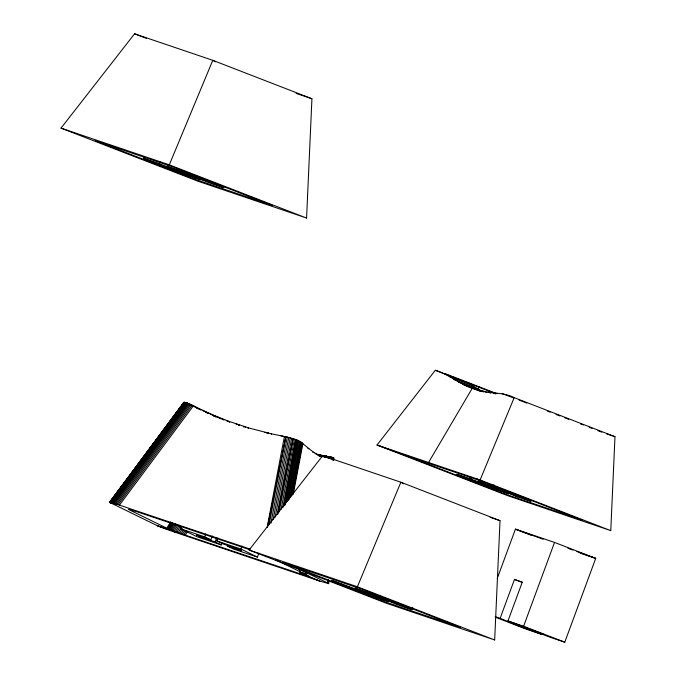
<?xml version="1.0" encoding="UTF-8"?>
<svg xmlns="http://www.w3.org/2000/svg" width="676" height="676" viewBox="0 0 676 676"><rect width="100%" height="100%" fill="white"/><g stroke="black" fill="none" stroke-linecap="round" stroke-linejoin="round"><path stroke-width="1.01" d="M295.86 567.494L327.961 583.16L328.088 580.008L327.961 583.16L328.697 583.608L319.993 581.166L165.958 529.164L157.838 525.962L109.377 502.234L118.089 504.668L250.264 549.157M332.922 460.162L333.006 458.066L333.758 457.956L333.243 457.652L316.385 454.247M328.173 583.616L328.299 580.464M333.395 458.049L333.302 460.153L333.445 458.041L324.353 456.984M328.697 583.608L328.722 580.346M318.083 454.779L333.674 457.998L333.564 460.119L333.733 457.872L324.708 456.942M327.961 583.16L328.097 580.008M333.352 460.145L333.445 458.041M610.774 530.626L614.983 436.688L514.199 397.632C503.341 392.046 490.953 393.846 479.554 390.246C463.043 387.5 450.909 374.876 435.302 370.287L377.022 445.019L507.71 495.66L610.774 530.626L480.095 479.968L377.022 445.019L405.22 455.345L504.372 493.776L582.577 520.292L483.425 481.861L405.22 455.345M306.583 218.052L311.932 98.747L212.788 60.316L134.583 33.8L61.017 128.127L198.296 181.337L306.583 218.052L169.304 164.843L61.017 128.127M494.671 639.969L500.02 520.664L400.876 482.233L322.672 455.717L249.106 550.044L386.385 603.254L494.671 639.969L357.384 586.76L249.106 550.044M271.262 434.609L271.38 433.815L249.537 428.17L228.606 421.241L211.056 414.202L188.841 403.656L183.804 402.338L109.487 502.327M283.928 505.851L295.767 439.561L287.292 437.042L271.38 433.815M287.182 501.592L298.167 440.532L295.767 439.561L282.838 507.642M267.155 527.365L284.419 436.459L284.402 436.992L285.838 436.73L269.132 524.694M270.958 523.063L287.292 437.042M273.121 519.683L288.753 437.397M275.157 517.064L290.215 437.778M277.177 514.453L291.66 438.192M279.18 511.833L293.088 438.631L277.675 514.605M281.131 509.222L294.449 439.087M284.613 505.006L296.882 440M286.421 502.403L298.167 440.532C306.76 445.585 313.334 454.441 323.643 456.697L320.306 456.3M287.908 500.806L299.257 441.031M289.277 499.192L300.228 441.529M290.545 497.553L301.09 442.011M291.795 495.339L301.834 442.484M292.615 494.688L302.442 442.941M293.308 494.004L302.924 443.388M284.883 505.124L297.482 440.245M267.468 527.424L285.838 436.73M221.973 542.98L221.289 544.932L197.172 536.812L180.619 528.742L181.32 526.756M212.239 535.941L210.861 539.845L204.735 536.854L205.766 533.93M221.289 544.932L215.154 541.941L216.531 538.037M258.849 553.145L257.455 557.108L233.347 548.988L227.212 545.997L241.585 550.839L237.293 548.743L222.919 543.901L216.793 540.91L217.824 537.986M257.455 557.108L240.901 549.03L241.949 546.056M143.658 158.48L159.333 163.761L174.552 169.693L165.223 166.533L200.485 179.748L184.844 174.442L143.658 158.48L144.385 156.519M159.333 163.761L160.043 161.817M167.116 166.431L182.757 171.738L223.942 187.7L208.301 182.402L193.049 176.487L202.377 179.647L167.116 166.431L167.834 164.496M194.274 179.047L272.479 205.563L173.326 167.133L95.122 140.616L194.274 179.047L195.001 177.087M412.757 607.656L412.03 609.617L396.389 604.319L379.785 597.423L355.204 588.348L355.922 586.413M382.363 600.964L460.567 627.48L361.415 589.049L283.21 562.533L382.363 600.964L383.089 599.004M469.795 478.701L470.521 476.732M471.121 479.149L484.667 484.43L475.338 481.27L508.918 493.826L494.595 488.976L456.773 474.315L471.121 479.149L471.84 477.205M478.912 481.819L493.227 486.678L531.057 501.338L516.734 496.48L501.812 490.244L478.912 481.819L479.622 479.884M480.957 480.298L480.23 482.267L501.457 490.041L518.061 496.928M493.227 486.678L493.953 484.709M504.372 493.776L505.099 491.807M497.232 578.47L515.425 529.164L554.531 542.414L595.717 558.376L564.781 642.2L549.14 636.902L533.888 630.987L543.217 634.147L507.955 620.94L522.294 582.087L514.47 579.442L500.139 618.287L495.246 616.63M507.955 620.94L523.596 626.238L554.531 542.414M480.095 479.968L514.199 397.632M169.304 164.843L212.788 60.316L215.517 61.871M357.384 586.76L400.876 482.233L403.606 483.788M477.898 389.604L479.259 386.833M282.712 436.155L280.616 435.758M428.559 462.494L472.304 388.176M249.765 549.706L136.991 511.749L128.288 509.315L166.845 528.218L170.589 521.88M166.845 528.218L167.352 528.455L170.572 523.021M167.352 528.455L168.003 528.742L171.214 523.308M168.003 528.742L168.763 529.063L172.515 522.725M168.763 529.063L169.651 529.426L172.87 523.993M169.651 529.426L170.656 529.823L174.408 523.494M170.656 529.823L171.738 530.246L175.481 523.908M157.838 525.962L172.895 530.694L176.647 524.356M171.738 530.246L174.163 531.167L177.915 524.838M174.442 532.181L175.49 531.666L179.241 525.328M174.163 531.167L176.842 532.156L180.593 525.827M176.842 532.156L179.672 533.178L182.351 528.649M179.672 533.178L181.126 533.685L183.264 530.068M181.126 533.685L182.545 534.184L184.683 530.559M182.545 534.184L183.956 534.665L186.103 531.049M183.956 534.665L185.342 535.138L187.489 531.522M178.227 532.663L181.447 527.229M183.804 402.338L184.092 403.386M189.888 404.789L187.86 403.251L113.416 503.181L186.914 402.896L111.65 502.657L110.112 502.682L109.588 502.183L184.396 402.237L110.112 502.682L118.089 504.668L192.195 405.203L199.09 409.242M184.396 402.237L109.732 502.479L110.991 500.789M112.867 498.254L119.137 489.796M120.396 488.106L126.657 479.656M129.792 475.422L136.687 466.127M137.946 464.437L154.238 442.45M155.497 440.76L183.703 402.719M113.416 503.181L187.708 403.192L189.829 404.763M109.732 502.479L184.1 402.254M184.878 402.305L110.357 502.327L185.469 402.431L110.94 502.462L109.909 502.217M186.094 402.617L111.65 502.657L186.491 402.752L188.021 403.876M186.914 402.896L112.478 502.902L110.112 502.682L116.804 504.254L190.995 404.628L192.457 405.777M114.455 503.502L188.841 403.656M115.588 503.865L189.897 404.121M119.432 505.116L193.404 405.82L197.823 408.786M268.228 433.105L264.882 432.319M268.634 433.198L266.352 432.674M326.592 457.441L333.657 458.015M323.694 455.624L318.447 455.016M319.004 455.438L326.339 456.097M319.875 455.835L329.744 456.773M323.627 455.92L326.592 456.148M328.375 456.494L318.996 455.599M325.57 456.461L329.905 456.815M331.172 457.094L320.72 456.063M332.22 457.356L320.551 456.165M328.19 457.153L332.981 457.567M325.24 456.815L333.505 457.753M206.214 412.022L207.659 413.163L209.695 413.602M328.975 457.348L333.564 457.779M332.516 458.066L324.505 457.128M318.43 455.202L325.257 455.903M315.033 453.672L316.588 453.849M320.323 456.249L323.018 456.663M331.713 458.041L325.283 457.339M316.495 454.39L318.05 454.576M326.474 457.491L331.029 457.998M312.735 452.388L314.332 452.582M319.224 455.886L322.308 456.283M317.754 455.007L319.528 455.235M320.999 456.207L322.807 456.444M318.126 455.193L320.027 455.438M319.359 455.607L321.032 455.827M319.723 455.768L321.539 456.013M319.064 455.785L322.055 456.199M319.072 455.877L322.579 456.368M321.176 456.266L323.111 456.537M319.503 455.658L321.311 455.937M331.088 457.855L331.798 458.049M325.891 457.28L324.75 457.001M321.032 456.427L321.7 456.596M193.184 406.344L194.223 406.639M185.342 535.138L301.082 574.093L309.785 576.535L275.969 559.939M207.6 412.656L211.056 414.202M157.322 525.708L172.895 530.694M180.619 528.742L204.735 536.854M216.793 540.91L240.901 549.03M210.861 539.845L196.488 535.012L200.78 537.099L215.154 541.941M296.096 93.381L311.932 98.747M164.251 166.465L170.563 168.603M606.558 433.831L614.983 436.688M490.125 517.309L500.02 520.664M580.076 553.078L595.717 558.376L576.882 551.523M355.204 588.348L370.845 593.655L412.03 609.617M352.34 588.382L388.573 601.665L372.932 596.359L331.747 580.397L362.64 591.61L353.311 588.45L358.652 590.52M543.183 539.262L515.425 529.164L531.116 535.24M567.967 548.278L572.918 550.078M481.261 391.252L476.352 389.359L480.281 390.88M134.583 33.8L146.362 38.363M502.175 393.559L513.523 397.953M519.193 400.15L523.925 401.983M524.872 402.355L526.815 403.107M547.281 411.042L550.205 412.174M556.052 414.439L559.948 415.951M564.815 417.836L568.71 419.348M580.405 423.877L583.329 425.01M589.176 427.274L592.1 428.407M597.947 430.68L601.843 432.184M445.433 373.727L496.945 393.685M435.302 370.287L495.778 393.728M447.512 375.172L470.234 383.976M492.787 392.748L495.736 393.897M449.582 376.616L472.423 385.464M487.971 392.088L490.903 393.221M453.731 379.498L476.808 388.446L481.439 390.914L458.218 381.915M482.825 391.041L486.745 392.562M477.957 389.798L482.858 391.7M462.705 384.331L480.163 391.227M322.672 455.717L333.471 459.9M514.47 579.442L522.1 582.391M523.596 626.238L564.781 642.2M500.139 618.287L516.743 625.173L541.324 634.249L525.674 628.95L495.28 617.163M479.554 390.246L483.416 391.742M307.876 448.391L308.805 448.763M319.993 581.166L307.521 576.104L318.649 580.709M476.91 478.895L483.425 481.861M468.037 382.481L476.808 388.446M198.752 408.498L200.983 410.163M189.136 403.783L192.195 406.073M190.776 404.527L192.381 405.744M226.274 420.371L227.677 421.427M202.572 410.324L203.975 411.397M204.414 411.185L206.501 412.808L205.098 411.498M211.419 414.363L213.777 416.205M213.058 415.064L214.461 416.171M207.971 412.825L208.842 413.526M214.698 415.757L216.185 416.957M216.32 416.424L217.621 417.506M217.909 417.084L219.345 418.292M219.48 417.717L220.739 418.807M221.035 418.343L222.497 419.644M222.581 418.951L223.849 420.109M214.453 415.647L215.855 417.024M228.606 421.241L229.713 422.399M236 423.869L236.6 424.689M237.47 424.376L239.456 425.643L238.949 424.866M243.428 426.311L243.808 427.122M244.932 426.784L245.27 427.629M175.49 531.666L175.836 532.637M247.991 427.714L248.227 428.643M306.583 573.78L306.693 575.867M305.653 573.501L305.763 575.589M304.606 573.172L304.715 575.268M303.473 572.817L303.583 574.904M302.256 572.428L302.366 574.515M300.972 572.006L301.082 574.093M299.595 570.51L299.755 573.654M328.604 580.515L328.485 583.667L328.612 580.515M328.477 580.194L328.342 583.354L328.477 580.194M483.348 391.683L480.408 390.542L483.348 391.691"/></g></svg>
